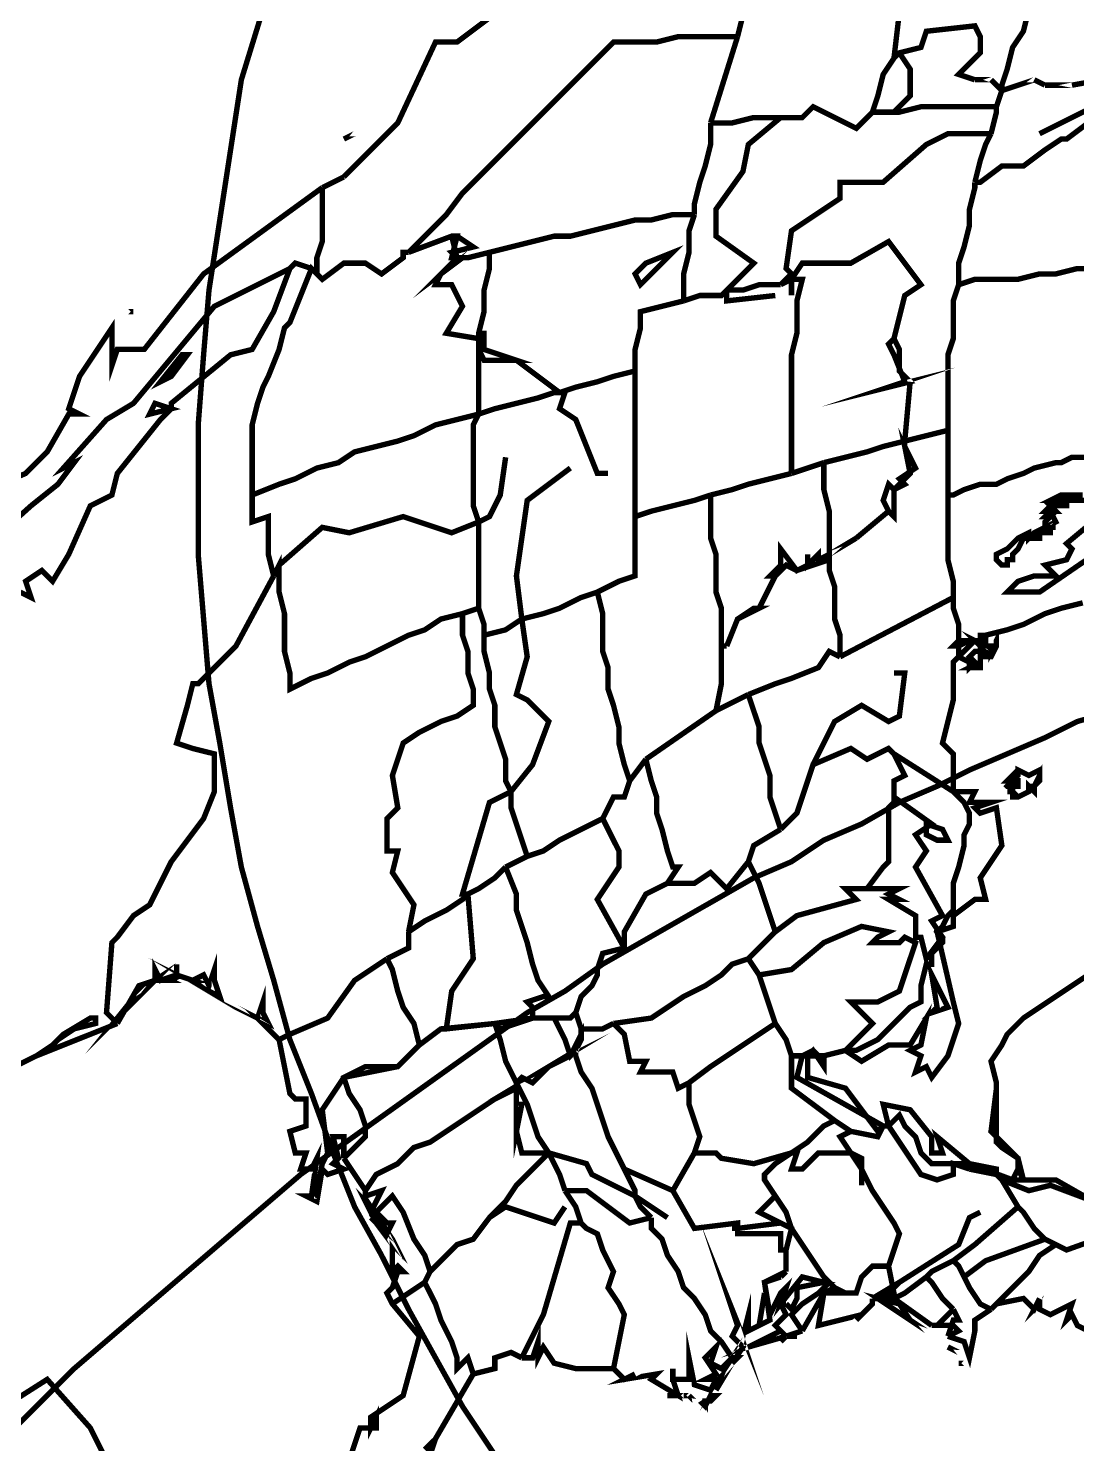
# Model space of a CAD drawing. Extents: x 475 to 2724, y -1 to 2248.
# Drawn here: x 1136.5 to 1330.9, y 1249.1 to 1511.5 of the extents above; entities that cross this region are included whole.
import ezdxf

# ---------------------------------------------------------------- set-up
doc = ezdxf.new("R2010")
doc.units = 0
doc.layers.get('0').update_dxf_attribs({"color": 8, "linetype": 'CONTINUOUS'})

msp = doc.modelspace()

# ---------------------------------------------------------------- linework, layer by layer
at = {"color": 94, "const_width": 1}
for points in [[(1195, 1484), (1205, 1494), (1212, 1509), (1216, 1509), (1228, 1518), (1232, 1518), (1238, 1523), (1241, 1523), (1237, 1520), (1242, 1522), (1240, 1517), (1242, 1518), (1241, 1523), (1243, 1526), (1244, 1525), (1252, 1531), (1259, 1532), (1265, 1535), (1267, 1533), (1276, 1534)], [(1207, 1505), (1207, 1505)], [(1207, 1503), (1207, 1503)], [(1200, 1493), (1200, 1493)], [(1197, 1492), (1195, 1491), (1197, 1492)], [(1164, 1483), (1164, 1483)], [(1191, 1482), (1195, 1484)], [(1129, 1426), (1136, 1429), (1140, 1433), (1144, 1440), (1146, 1440), (1144, 1441), (1146, 1447), (1152, 1456), (1152, 1449), (1153, 1452), (1158, 1452), (1169, 1466), (1191, 1482)], [(1135, 1407), (1137, 1406), (1136, 1409), (1139, 1411), (1141, 1409), (1144, 1414), (1148, 1423), (1152, 1425), (1153, 1429), (1161, 1439), (1163, 1441), (1163, 1442), (1174, 1451), (1178, 1452), (1182, 1459), (1185, 1467), (1171, 1460), (1156, 1442), (1151, 1439), (1143, 1430), (1145, 1431), (1142, 1427), (1137, 1423), (1127, 1414)], [(1155, 1459), (1156, 1459), (1155, 1459)], [(1166, 1451), (1163, 1447), (1161, 1446), (1165, 1451), (1166, 1451)], [(1163, 1441), (1159, 1440), (1160, 1442), (1163, 1441)], [(1310, 1366), (1310, 1366)], [(1305, 1361), (1303, 1362), (1303, 1364), (1306, 1363), (1307, 1361), (1305, 1361)], [(1294, 1350), (1294, 1350)], [(1305, 1342), (1305, 1342)], [(1185, 1325), (1183, 1324), (1179, 1328), (1181, 1327), (1180, 1329), (1180, 1331), (1179, 1328), (1175, 1330), (1170, 1333), (1172, 1332), (1171, 1335), (1171, 1337), (1170, 1334), (1169, 1336), (1167, 1335), (1164, 1336), (1164, 1338), (1164, 1336), (1161, 1335), (1160, 1337), (1160, 1335), (1157, 1334), (1153, 1327)], [(1307, 1330), (1304, 1329), (1305, 1330), (1304, 1336), (1307, 1330)], [(1304, 1339), (1304, 1339)], [(1160, 1335), (1157, 1332), (1153, 1328), (1157, 1333), (1160, 1335)], [(1165, 1335), (1163, 1335), (1160, 1335), (1163, 1335), (1165, 1335)], [(1170, 1334), (1167, 1335), (1167, 1335), (1170, 1334)], [(1167, 1335), (1167, 1335)], [(1179, 1328), (1179, 1328)], [(1153, 1327), (1138, 1321), (1130, 1317), (1127, 1313), (1119, 1302), (1111, 1283), (1112, 1279), (1111, 1271), (1115, 1267), (1118, 1261), (1120, 1261), (1121, 1258), (1120, 1255), (1124, 1253), (1124, 1255)], [(1195, 1302), (1195, 1306), (1193, 1306), (1194, 1302), (1193, 1301), (1195, 1300), (1192, 1299), (1191, 1300), (1190, 1294), (1188, 1295), (1189, 1295), (1190, 1302), (1189, 1300), (1187, 1300), (1188, 1303), (1186, 1303), (1185, 1307), (1188, 1308), (1188, 1313), (1186, 1313), (1185, 1314), (1183, 1324), (1185, 1325)], [(1186, 1311), (1186, 1311)], [(1199, 1296), (1195, 1302)], [(1196, 1246), (1198, 1252), (1201, 1252), (1201, 1254), (1200, 1252), (1200, 1254), (1206, 1258), (1209, 1269), (1204, 1275), (1203, 1277), (1204, 1278), (1205, 1281), (1206, 1281), (1205, 1282), (1204, 1281), (1204, 1286), (1205, 1285), (1204, 1287), (1202, 1290), (1203, 1288), (1204, 1290), (1201, 1290), (1200, 1291)], [(1200, 1291), (1202, 1291), (1199, 1294), (1200, 1292), (1202, 1296), (1199, 1295), (1199, 1296)], [(1323, 1297), (1323, 1297)], [(1204, 1286), (1201, 1290), (1204, 1286), (1204, 1286)], [(1277, 1281), (1273, 1279), (1274, 1272), (1272, 1271), (1273, 1277), (1272, 1271), (1270, 1270), (1270, 1273), (1269, 1269), (1267, 1274), (1268, 1271), (1267, 1269), (1269, 1267), (1267, 1264)], [(1276, 1280), (1277, 1281)], [(1297, 1276), (1295, 1276), (1298, 1279), (1293, 1276)], [(1277, 1275), (1278, 1274), (1279, 1276), (1279, 1278), (1284, 1279), (1280, 1280), (1276, 1275), (1277, 1278), (1276, 1277), (1274, 1273), (1273, 1279), (1276, 1280)], [(1286, 1278), (1284, 1277), (1280, 1270)], [(1288, 1277), (1286, 1278)], [(1293, 1276), (1293, 1275), (1290, 1272), (1291, 1273), (1283, 1271), (1284, 1277), (1288, 1277)], [(1303, 1270), (1294, 1276), (1298, 1275), (1300, 1272), (1303, 1270)], [(1294, 1276), (1294, 1276)], [(1304, 1271), (1297, 1276)], [(1337, 1272), (1335, 1269), (1331, 1271), (1330, 1273), (1329, 1272), (1330, 1275), (1326, 1273), (1324, 1274), (1324, 1275), (1323, 1274), (1324, 1276), (1323, 1274), (1321, 1276), (1316, 1275)], [(1205, 1273), (1205, 1273)], [(1276, 1270), (1275, 1271), (1277, 1273), (1276, 1275), (1277, 1275)], [(1297, 1273), (1297, 1273)], [(1315, 1274), (1312, 1272), (1312, 1270), (1311, 1265), (1310, 1268), (1307, 1269)], [(1316, 1275), (1315, 1274)], [(1245, 1263), (1240, 1263), (1238, 1263), (1234, 1264), (1232, 1267), (1231, 1265), (1231, 1268), (1230, 1265), (1228, 1265)], [(1277, 1269), (1270, 1267), (1276, 1270)], [(1280, 1270), (1277, 1269)], [(1288, 1272), (1288, 1272)], [(1299, 1272), (1299, 1272)], [(1307, 1269), (1309, 1270), (1308, 1271), (1304, 1271)], [(1330, 1272), (1330, 1272)], [(1267, 1265), (1265, 1262), (1266, 1264), (1265, 1263), (1263, 1264), (1264, 1267), (1262, 1265), (1264, 1262), (1262, 1261), (1264, 1261), (1263, 1259), (1260, 1260), (1259, 1265), (1259, 1261), (1256, 1261), (1256, 1263), (1256, 1261), (1257, 1258), (1252, 1261), (1253, 1262), (1247, 1261), (1249, 1262), (1247, 1261), (1245, 1263)], [(1277, 1269), (1276, 1268), (1277, 1269)], [(1277, 1269), (1279, 1269), (1277, 1269)], [(1228, 1265), (1226, 1266), (1223, 1265), (1223, 1263), (1219, 1262)], [(1267, 1264), (1268, 1265), (1267, 1265)], [(1267, 1265), (1267, 1265)], [(1267, 1265), (1267, 1264)], [(1267, 1264), (1267, 1265)], [(1267, 1265), (1267, 1265)], [(1309, 1266), (1307, 1267), (1309, 1266)], [(1219, 1262), (1212, 1250), (1211, 1247)], [(1267, 1264), (1264, 1259), (1267, 1264)], [(1310, 1264), (1309, 1264), (1310, 1264)], [(1124, 1255), (1125, 1255), (1124, 1256), (1129, 1254), (1140, 1261), (1148, 1252), (1151, 1246), (1153, 1245), (1151, 1240), (1143, 1238), (1140, 1238), (1141, 1235), (1138, 1235), (1139, 1234), (1133, 1231), (1132, 1230), (1133, 1233), (1135, 1235), (1132, 1234)], [(1258, 1258), (1256, 1258), (1256, 1258), (1255, 1258), (1255, 1258), (1257, 1258), (1257, 1258), (1258, 1258)], [(1259, 1258), (1259, 1258), (1258, 1258), (1259, 1258)], [(1260, 1257), (1260, 1257), (1259, 1258), (1260, 1257)], [(1261, 1257), (1261, 1257), (1262, 1256), (1263, 1258), (1264, 1258), (1264, 1258), (1263, 1257), (1262, 1257), (1262, 1256), (1261, 1257)], [(1211, 1247), (1211, 1249), (1210, 1248)]]:
    msp.add_lwpolyline(points, dxfattribs=at)
at = {"color": 14, "const_width": 1}
for points in [[(1276, 1534), (1275, 1529), (1273, 1525), (1272, 1522), (1270, 1518), (1269, 1514), (1268, 1510)], [(1293, 1496), (1294, 1499), (1295, 1503), (1297, 1506), (1299, 1523), (1302, 1525), (1305, 1527), (1306, 1527), (1308, 1532)], [(1207, 1470), (1211, 1474), (1214, 1477), (1217, 1481), (1221, 1485), (1225, 1489), (1228, 1492), (1232, 1496), (1235, 1499), (1238, 1502), (1243, 1507), (1245, 1509), (1249, 1509), (1253, 1509), (1257, 1510), (1260, 1510), (1264, 1510), (1268, 1510)], [(1268, 1510), (1263, 1494)], [(1263, 1494), (1267, 1494), (1271, 1495), (1275, 1495), (1276, 1495), (1277, 1495), (1280, 1495), (1282, 1497), (1290, 1493), (1293, 1496)], [(1293, 1496), (1297, 1496), (1298, 1496), (1302, 1497), (1306, 1497), (1309, 1497), (1313, 1497), (1316, 1497)], [(1263, 1494), (1263, 1490), (1262, 1486), (1261, 1483), (1260, 1479), (1260, 1477)], [(1276, 1464), (1278, 1466), (1277, 1467), (1278, 1474), (1287, 1480), (1287, 1483), (1295, 1483), (1303, 1490), (1307, 1492), (1311, 1492), (1315, 1492)], [(1222, 1470), (1226, 1471), (1230, 1472), (1234, 1473), (1237, 1473), (1241, 1474), (1245, 1475), (1249, 1476), (1252, 1476), (1256, 1477), (1260, 1477)], [(1260, 1477), (1259, 1474), (1259, 1470), (1258, 1466), (1258, 1463), (1258, 1461)], [(1207, 1470), (1215, 1473), (1216, 1473), (1215, 1469), (1216, 1469), (1218, 1469), (1222, 1470)], [(1190, 1466), (1191, 1465), (1195, 1468), (1199, 1468), (1202, 1466), (1206, 1469), (1206, 1470), (1207, 1470)], [(1222, 1470), (1222, 1467), (1221, 1463), (1221, 1459), (1220, 1455), (1220, 1455), (1220, 1454), (1220, 1453), (1220, 1453), (1220, 1453), (1220, 1451), (1220, 1447), (1220, 1444), (1220, 1440)], [(1276, 1464), (1278, 1465), (1280, 1465), (1279, 1461), (1279, 1458), (1279, 1455), (1278, 1451), (1278, 1448), (1278, 1444), (1278, 1441), (1278, 1438), (1278, 1434), (1278, 1431), (1278, 1429)], [(1258, 1461), (1261, 1462), (1265, 1462), (1266, 1463), (1269, 1463), (1272, 1464), (1276, 1464)], [(1249, 1448), (1249, 1452), (1250, 1456), (1250, 1459), (1254, 1460), (1258, 1461)], [(1220, 1440), (1223, 1441), (1227, 1442), (1231, 1443), (1234, 1444), (1235, 1444), (1238, 1445), (1242, 1446), (1245, 1447), (1249, 1448)], [(1249, 1448), (1249, 1444), (1249, 1441), (1249, 1437), (1249, 1433), (1249, 1430), (1249, 1426), (1249, 1422), (1249, 1421)], [(1178, 1425), (1183, 1427), (1186, 1428), (1190, 1430), (1194, 1431), (1197, 1433), (1201, 1434), (1205, 1435), (1208, 1436), (1212, 1438), (1216, 1439), (1220, 1440)], [(1220, 1440), (1219, 1438), (1219, 1434), (1219, 1430), (1219, 1426), (1219, 1423), (1220, 1420), (1220, 1419), (1220, 1415), (1220, 1412), (1220, 1408), (1220, 1404)], [(1284, 1431), (1288, 1432), (1292, 1433), (1295, 1434), (1299, 1435), (1299, 1435), (1303, 1436), (1307, 1437)], [(1278, 1429), (1278, 1429), (1281, 1430), (1284, 1431)], [(1284, 1431), (1284, 1429), (1284, 1426), (1285, 1422), (1285, 1419), (1285, 1416), (1285, 1414), (1285, 1414), (1285, 1411), (1286, 1408), (1286, 1405), (1286, 1402), (1287, 1399), (1287, 1395)], [(1263, 1425), (1267, 1426), (1270, 1427), (1274, 1428), (1278, 1429)], [(1249, 1421), (1252, 1422), (1256, 1423), (1260, 1424), (1263, 1425)], [(1263, 1425), (1263, 1421), (1263, 1417), (1264, 1414), (1264, 1410), (1264, 1407), (1265, 1404), (1265, 1400), (1265, 1397), (1265, 1390), (1264, 1385)], [(1242, 1407), (1246, 1409), (1249, 1410), (1249, 1413), (1249, 1417), (1249, 1421)], [(1182, 1410), (1183, 1412), (1183, 1407), (1184, 1403), (1184, 1400), (1184, 1396), (1185, 1392), (1185, 1389), (1189, 1391), (1192, 1392), (1196, 1394), (1199, 1395), (1203, 1397), (1207, 1399), (1210, 1400), (1213, 1402), (1217, 1403), (1217, 1403)], [(1242, 1407), (1239, 1406), (1235, 1404), (1232, 1403), (1228, 1402), (1228, 1402), (1225, 1400), (1221, 1399)], [(1242, 1407), (1243, 1403), (1243, 1400), (1243, 1396), (1244, 1393), (1244, 1389), (1245, 1386), (1246, 1382), (1246, 1379), (1247, 1375), (1248, 1372)], [(1217, 1403), (1220, 1404)], [(1220, 1404), (1221, 1401), (1221, 1399)], [(1287, 1395), (1308, 1406)], [(1217, 1403), (1217, 1399), (1218, 1396), (1218, 1392), (1219, 1389), (1219, 1386), (1216, 1384), (1213, 1383), (1209, 1381), (1206, 1379), (1204, 1373), (1205, 1367), (1203, 1365), (1203, 1359), (1205, 1359), (1204, 1355), (1208, 1349), (1207, 1344)], [(1221, 1399), (1221, 1396), (1222, 1392), (1222, 1389), (1223, 1386), (1223, 1382), (1224, 1379), (1225, 1376), (1225, 1372), (1226, 1370), (1226, 1367), (1227, 1364), (1228, 1361), (1229, 1358)], [(1270, 1388), (1275, 1390), (1278, 1391), (1283, 1393), (1285, 1396), (1287, 1395)], [(1264, 1385), (1270, 1388)], [(1270, 1388), (1271, 1385), (1272, 1382), (1272, 1379), (1273, 1376), (1274, 1373), (1274, 1369), (1275, 1366), (1276, 1363)], [(1251, 1376), (1264, 1385)], [(1276, 1363), (1279, 1366), (1282, 1375), (1289, 1378), (1292, 1376), (1296, 1378), (1297, 1377)], [(1251, 1376), (1248, 1372)], [(1251, 1376), (1252, 1372), (1253, 1369), (1253, 1366), (1254, 1363), (1255, 1359), (1256, 1356), (1257, 1356), (1255, 1353)], [(1229, 1358), (1232, 1359), (1235, 1361), (1239, 1363), (1243, 1365), (1243, 1365), (1243, 1365), (1245, 1369), (1247, 1369), (1248, 1372)], [(1297, 1369), (1297, 1368), (1296, 1367), (1296, 1364), (1296, 1361), (1296, 1357), (1295, 1356), (1292, 1352)], [(1270, 1357), (1271, 1360), (1276, 1363)], [(1225, 1356), (1229, 1358)], [(1255, 1353), (1260, 1353), (1263, 1355), (1266, 1352), (1270, 1357)], [(1275, 1344), (1274, 1347), (1273, 1350), (1272, 1353), (1270, 1357)], [(1207, 1344), (1210, 1346), (1214, 1348), (1217, 1350), (1218, 1351), (1220, 1352), (1223, 1354), (1225, 1356)], [(1225, 1356), (1227, 1351), (1227, 1348), (1228, 1345), (1229, 1342), (1230, 1338), (1231, 1335), (1233, 1332), (1232, 1332), (1229, 1331), (1230, 1330), (1230, 1328)], [(1238, 1329), (1239, 1332), (1241, 1334), (1242, 1336), (1242, 1337), (1243, 1340), (1247, 1341), (1247, 1341), (1247, 1344), (1251, 1351), (1255, 1353)], [(1207, 1344), (1207, 1341), (1203, 1339)], [(1185, 1325), (1192, 1328), (1197, 1335), (1203, 1339)], [(1203, 1339), (1204, 1337), (1205, 1333), (1206, 1330), (1208, 1327), (1209, 1323)], [(1270, 1339), (1267, 1338), (1265, 1336), (1262, 1334), (1258, 1332), (1255, 1330), (1252, 1328), (1245, 1327)], [(1272, 1336), (1273, 1333), (1274, 1330), (1275, 1327), (1275, 1327)], [(1230, 1328), (1223, 1327)], [(1234, 1328), (1230, 1328)], [(1238, 1329), (1237, 1328), (1236, 1328), (1236, 1328), (1235, 1328), (1234, 1328)], [(1234, 1328), (1236, 1324), (1237, 1321), (1238, 1322), (1238, 1321), (1239, 1318), (1241, 1315), (1242, 1312), (1243, 1309), (1244, 1306), (1245, 1304), (1247, 1300)], [(1245, 1327), (1243, 1326), (1239, 1326), (1239, 1326), (1238, 1329)], [(1223, 1327), (1213, 1326), (1209, 1323)], [(1223, 1327), (1224, 1324), (1225, 1320), (1227, 1316)], [(1259, 1316), (1257, 1315), (1256, 1318), (1250, 1318), (1251, 1320), (1248, 1320), (1247, 1325), (1245, 1327)], [(1275, 1327), (1272, 1325), (1269, 1323), (1266, 1321), (1263, 1319), (1259, 1316)], [(1278, 1321), (1277, 1324), (1275, 1327)], [(1209, 1323), (1205, 1319), (1199, 1319), (1195, 1317), (1196, 1314), (1198, 1311), (1199, 1308), (1199, 1306), (1199, 1306), (1195, 1302)], [(1227, 1316), (1227, 1315), (1227, 1315), (1223, 1313), (1220, 1311), (1217, 1309), (1214, 1307), (1211, 1305), (1208, 1304), (1205, 1301), (1201, 1299), (1199, 1296)], [(1233, 1303), (1233, 1303), (1231, 1306), (1230, 1309), (1229, 1312), (1227, 1316), (1227, 1316)], [(1260, 1303), (1261, 1306), (1259, 1312), (1259, 1316)], [(1278, 1303), (1281, 1305), (1284, 1308), (1286, 1309)], [(1289, 1307), (1287, 1306), (1289, 1303), (1291, 1300), (1293, 1296), (1295, 1293), (1297, 1290), (1298, 1288), (1296, 1282)], [(1211, 1281), (1216, 1286), (1219, 1287), (1222, 1291), (1222, 1291), (1225, 1294), (1227, 1297), (1230, 1300), (1233, 1303)], [(1233, 1303), (1235, 1299), (1236, 1296)], [(1256, 1296), (1260, 1303)], [(1278, 1303), (1271, 1301), (1265, 1302), (1264, 1303), (1260, 1303)], [(1275, 1295), (1273, 1298), (1273, 1299), (1275, 1301), (1278, 1303)], [(1256, 1296), (1247, 1300)], [(1247, 1300), (1249, 1296), (1249, 1295), (1250, 1293), (1252, 1291)], [(1200, 1291), (1204, 1295), (1206, 1292), (1208, 1287), (1210, 1284), (1211, 1281)], [(1252, 1291), (1248, 1290), (1240, 1296), (1236, 1296)], [(1236, 1296), (1238, 1293), (1239, 1290)], [(1277, 1285), (1276, 1285), (1276, 1288), (1268, 1288), (1268, 1289), (1268, 1290), (1260, 1289), (1256, 1296)], [(1275, 1295), (1272, 1292), (1276, 1290), (1278, 1289), (1277, 1285)], [(1275, 1295), (1277, 1292), (1278, 1289), (1280, 1286), (1282, 1283), (1284, 1280), (1285, 1279)], [(1252, 1291), (1252, 1289), (1254, 1287), (1255, 1284), (1257, 1281), (1258, 1278), (1260, 1276), (1262, 1273), (1263, 1270), (1265, 1268), (1267, 1265), (1267, 1265), (1267, 1265), (1267, 1265), (1267, 1264), (1267, 1264), (1267, 1264)], [(1320, 1293), (1312, 1286), (1308, 1283), (1308, 1283)], [(1239, 1290), (1237, 1290), (1232, 1273), (1228, 1265)], [(1239, 1290), (1240, 1289), (1242, 1288), (1243, 1285), (1245, 1281), (1244, 1278), (1244, 1278), (1246, 1275), (1247, 1273), (1246, 1268), (1245, 1263)], [(1325, 1287), (1314, 1283), (1310, 1280)], [(1327, 1286), (1324, 1284), (1322, 1281), (1320, 1279), (1317, 1276), (1316, 1275)], [(1277, 1285), (1277, 1281)], [(1308, 1283), (1304, 1281), (1303, 1280)], [(1310, 1280), (1309, 1282), (1308, 1283)], [(1219, 1262), (1218, 1265), (1216, 1263), (1216, 1265), (1215, 1268), (1213, 1272), (1212, 1275), (1210, 1279), (1211, 1281)], [(1276, 1280), (1277, 1281)], [(1277, 1281), (1277, 1281)], [(1296, 1282), (1293, 1282), (1291, 1280), (1290, 1277), (1288, 1277)], [(1296, 1282), (1297, 1277), (1295, 1276), (1293, 1276)], [(1280, 1270), (1278, 1273), (1280, 1275), (1283, 1277), (1285, 1279)], [(1285, 1279), (1286, 1278)], [(1303, 1280), (1299, 1277), (1297, 1276)], [(1303, 1280), (1304, 1279), (1306, 1276), (1308, 1274), (1308, 1274)], [(1315, 1274), (1313, 1275), (1311, 1278), (1310, 1280)], [(1308, 1274), (1305, 1271), (1304, 1271)], [(1308, 1274), (1309, 1272), (1308, 1272), (1307, 1269)], [(1277, 1269), (1276, 1270)], [(1277, 1269), (1277, 1269)]]:
    msp.add_lwpolyline(points, dxfattribs=at)
at = {"color": 5, "const_width": 1}
for points in [[(1297, 1506), (1299, 1523), (1302, 1525), (1305, 1527), (1306, 1527)], [(1312, 1502), (1309, 1503), (1313, 1507), (1313, 1510), (1312, 1512), (1303, 1511), (1302, 1508), (1298, 1507), (1297, 1506)], [(1297, 1496), (1300, 1499), (1300, 1504), (1298, 1507)], [(1315, 1502), (1312, 1502), (1315, 1502)], [(1317, 1500), (1315, 1502)], [(1320, 1501), (1317, 1500)], [(1323, 1502), (1320, 1501), (1323, 1502)], [(1325, 1501), (1325, 1501), (1323, 1502)], [(1324, 1492), (1334, 1497), (1341, 1503), (1330, 1501)], [(1330, 1501), (1325, 1501), (1330, 1501)], [(1277, 1495), (1280, 1495), (1282, 1497), (1290, 1493), (1293, 1496)], [(1293, 1496), (1297, 1496)], [(1266, 1463), (1271, 1468), (1264, 1473), (1264, 1478), (1269, 1485), (1270, 1490), (1276, 1495)], [(1276, 1495), (1276, 1495), (1277, 1495)], [(1215, 1473), (1207, 1470)], [(1216, 1469), (1217, 1469), (1213, 1466), (1216, 1469), (1215, 1473)], [(1215, 1473), (1216, 1473), (1219, 1471), (1215, 1470), (1216, 1469)], [(1278, 1465), (1280, 1468), (1289, 1468), (1296, 1472), (1302, 1464), (1299, 1462), (1297, 1454)], [(1207, 1470), (1206, 1470)], [(1206, 1470), (1206, 1469)], [(1256, 1470), (1250, 1464), (1249, 1466), (1251, 1468), (1256, 1470)], [(1189, 1467), (1186, 1468), (1185, 1467)], [(1190, 1466), (1189, 1467)], [(1206, 1469), (1202, 1466), (1199, 1468), (1195, 1468), (1191, 1465), (1190, 1466)], [(1220, 1454), (1214, 1455), (1217, 1460), (1215, 1464), (1212, 1464), (1213, 1466)], [(1278, 1462), (1278, 1465)], [(1275, 1462), (1266, 1461), (1266, 1463)], [(1220, 1454), (1220, 1455)], [(1220, 1455), (1221, 1455), (1221, 1452), (1227, 1450), (1227, 1450), (1221, 1450), (1220, 1452), (1220, 1453)], [(1220, 1453), (1220, 1454)], [(1297, 1454), (1298, 1452), (1298, 1448), (1300, 1446), (1300, 1446), (1296, 1445), (1299, 1446), (1297, 1451), (1296, 1453), (1297, 1454), (1297, 1454)], [(1220, 1453), (1220, 1453)], [(1220, 1453), (1220, 1453)], [(1235, 1444), (1227, 1450)], [(1300, 1446), (1299, 1435)], [(1244, 1429), (1242, 1429), (1238, 1439), (1235, 1441), (1236, 1444), (1235, 1444)], [(1301, 1430), (1298, 1428), (1299, 1427), (1297, 1426), (1297, 1421), (1296, 1422), (1295, 1424), (1296, 1427), (1297, 1426), (1300, 1429), (1299, 1434), (1301, 1430)], [(1299, 1435), (1299, 1434)], [(1225, 1432), (1224, 1425), (1222, 1421), (1220, 1420)], [(1237, 1430), (1229, 1424), (1227, 1410), (1228, 1402)], [(1333, 1424), (1331, 1424), (1330, 1424), (1329, 1424), (1329, 1423), (1327, 1423), (1326, 1423), (1327, 1422), (1326, 1422), (1326, 1422), (1326, 1422), (1325, 1422), (1326, 1423), (1328, 1424), (1329, 1424), (1329, 1424), (1326, 1424), (1326, 1424), (1326, 1424), (1328, 1425), (1330, 1425), (1332, 1425)], [(1327, 1420), (1325, 1419), (1325, 1419), (1324, 1418), (1326, 1419), (1327, 1419), (1326, 1419), (1326, 1418), (1324, 1418), (1324, 1417), (1324, 1417), (1322, 1417), (1321, 1417), (1320, 1415), (1319, 1414), (1319, 1413), (1318, 1413), (1318, 1412), (1317, 1412), (1316, 1413), (1316, 1414), (1316, 1414), (1316, 1414), (1318, 1415), (1320, 1417), (1322, 1418), (1322, 1417), (1323, 1418), (1323, 1418), (1323, 1418), (1323, 1418), (1325, 1419), (1325, 1420), (1325, 1420), (1326, 1421), (1325, 1421), (1326, 1422), (1327, 1420)], [(1336, 1420), (1335, 1421), (1329, 1416), (1330, 1415), (1329, 1413), (1325, 1412), (1327, 1410), (1323, 1410), (1320, 1409), (1318, 1407), (1321, 1407), (1324, 1407), (1340, 1418), (1344, 1419), (1343, 1421), (1345, 1420), (1343, 1421), (1341, 1419), (1341, 1423), (1337, 1423), (1336, 1420)], [(1220, 1420), (1215, 1418), (1206, 1421), (1196, 1418), (1191, 1419), (1183, 1412)], [(1296, 1422), (1290, 1417)], [(1285, 1414), (1290, 1417), (1290, 1417), (1285, 1414)], [(1285, 1414), (1285, 1413), (1279, 1411), (1277, 1412), (1275, 1410), (1274, 1410), (1276, 1412), (1276, 1415), (1279, 1411), (1281, 1412), (1281, 1414), (1281, 1412), (1283, 1414), (1283, 1413), (1285, 1414)], [(1183, 1412), (1182, 1410)], [(1182, 1410), (1175, 1397), (1168, 1390)], [(1275, 1410), (1272, 1404)], [(1271, 1404), (1268, 1402), (1266, 1397), (1268, 1402), (1272, 1404), (1271, 1404)], [(1228, 1402), (1229, 1395), (1227, 1388), (1229, 1387), (1233, 1383), (1230, 1375), (1226, 1370)], [(1314, 1399), (1314, 1398), (1313, 1398), (1314, 1398), (1314, 1397), (1315, 1397), (1315, 1396), (1316, 1398), (1316, 1397), (1316, 1397), (1315, 1395), (1314, 1395), (1314, 1395), (1313, 1395), (1313, 1394), (1313, 1394), (1313, 1394), (1313, 1393), (1313, 1393), (1312, 1393), (1312, 1393), (1311, 1393), (1313, 1394), (1313, 1394), (1313, 1396), (1312, 1396), (1312, 1396), (1311, 1395), (1312, 1394), (1312, 1394), (1311, 1393), (1311, 1393), (1311, 1394), (1309, 1395), (1309, 1395), (1309, 1395)], [(1313, 1398), (1313, 1398), (1313, 1399)], [(1313, 1399), (1314, 1399)], [(1265, 1397), (1265, 1390), (1264, 1385)], [(1266, 1397), (1265, 1397)], [(1309, 1395), (1309, 1397), (1309, 1397), (1308, 1397), (1308, 1397), (1309, 1398), (1309, 1398)], [(1309, 1398), (1310, 1398), (1311, 1398)], [(1311, 1398), (1311, 1397), (1311, 1397), (1312, 1398)], [(1312, 1398), (1313, 1397), (1313, 1396), (1314, 1396), (1314, 1396), (1314, 1397), (1312, 1398), (1312, 1398)], [(1312, 1398), (1313, 1398)], [(1297, 1392), (1299, 1392), (1298, 1384), (1296, 1383), (1291, 1386), (1286, 1383), (1282, 1375)], [(1167, 1390), (1166, 1386), (1164, 1379), (1167, 1378), (1171, 1377), (1171, 1370), (1169, 1365), (1163, 1357), (1159, 1349), (1156, 1347)], [(1168, 1390), (1167, 1390)], [(1264, 1385), (1251, 1376)], [(1251, 1376), (1248, 1372)], [(1282, 1375), (1279, 1366), (1276, 1363)], [(1297, 1369), (1297, 1372), (1299, 1373), (1297, 1377)], [(1297, 1377), (1308, 1370)], [(1324, 1372), (1324, 1372), (1323, 1371), (1322, 1371), (1323, 1371), (1323, 1370), (1322, 1371), (1322, 1370), (1320, 1369), (1319, 1369), (1319, 1369), (1319, 1370), (1318, 1370), (1319, 1370), (1318, 1371), (1319, 1372), (1319, 1371), (1320, 1371), (1320, 1372), (1319, 1372), (1319, 1372), (1319, 1372), (1318, 1372), (1319, 1373), (1319, 1372), (1320, 1373), (1320, 1373), (1320, 1374), (1322, 1373), (1324, 1374), (1324, 1373), (1323, 1371), (1324, 1373), (1324, 1372)], [(1226, 1370), (1224, 1369), (1222, 1368), (1217, 1351), (1218, 1351)], [(1248, 1372), (1247, 1369), (1245, 1369), (1243, 1365), (1243, 1365), (1243, 1365)], [(1308, 1370), (1312, 1370), (1311, 1368), (1315, 1368), (1312, 1367), (1313, 1366), (1316, 1367), (1317, 1360), (1313, 1354), (1314, 1350), (1312, 1350), (1308, 1347), (1308, 1345), (1305, 1344), (1308, 1331), (1309, 1327), (1307, 1321), (1304, 1317), (1303, 1319), (1301, 1318), (1302, 1321), (1300, 1322), (1302, 1323), (1303, 1328), (1300, 1323), (1296, 1323), (1291, 1320), (1288, 1322)], [(1292, 1352), (1298, 1352), (1296, 1351), (1298, 1350), (1296, 1350), (1301, 1347), (1301, 1343), (1302, 1343), (1303, 1339), (1306, 1343), (1304, 1346), (1306, 1347), (1301, 1356), (1303, 1359), (1301, 1362), (1304, 1364), (1297, 1369)], [(1243, 1365), (1246, 1359), (1246, 1356), (1242, 1350), (1247, 1341)], [(1276, 1363), (1271, 1360), (1270, 1357)], [(1270, 1357), (1266, 1352), (1263, 1355), (1260, 1353), (1255, 1353)], [(1255, 1353), (1251, 1351), (1247, 1344), (1247, 1341), (1247, 1341), (1243, 1340), (1242, 1337)], [(1275, 1344), (1279, 1347), (1290, 1350), (1288, 1352), (1292, 1352)], [(1218, 1351), (1219, 1339), (1215, 1333), (1214, 1326)], [(1156, 1347), (1153, 1343)], [(1153, 1343), (1156, 1347)], [(1270, 1339), (1275, 1344)], [(1288, 1322), (1293, 1327), (1289, 1331), (1294, 1331), (1298, 1333), (1301, 1342), (1299, 1343), (1298, 1342), (1293, 1342), (1294, 1343), (1296, 1344), (1291, 1345), (1284, 1342), (1278, 1337), (1272, 1336)], [(1153, 1343), (1152, 1342), (1151, 1329), (1153, 1327)], [(1272, 1336), (1270, 1339)], [(1242, 1336), (1241, 1334), (1239, 1332), (1238, 1329)], [(1242, 1337), (1242, 1336)], [(1149, 1328), (1149, 1327), (1145, 1326), (1142, 1324), (1141, 1323), (1138, 1321), (1141, 1323), (1143, 1325), (1148, 1328), (1149, 1328)], [(1230, 1328), (1224, 1326), (1223, 1327)], [(1234, 1328), (1230, 1328)], [(1235, 1328), (1234, 1328)], [(1236, 1328), (1235, 1328)], [(1237, 1328), (1236, 1328)], [(1236, 1328), (1236, 1328)], [(1238, 1329), (1237, 1328)], [(1245, 1327), (1243, 1326), (1239, 1326), (1239, 1326), (1238, 1329)], [(1223, 1327), (1214, 1326), (1213, 1326), (1209, 1323)], [(1237, 1321), (1239, 1325), (1239, 1324), (1238, 1322)], [(1239, 1325), (1239, 1326)], [(1259, 1316), (1257, 1315), (1256, 1318), (1250, 1318), (1251, 1320), (1248, 1320), (1247, 1325), (1245, 1327)], [(1209, 1323), (1205, 1319), (1195, 1317)], [(1238, 1322), (1233, 1319), (1237, 1321)], [(1286, 1309), (1278, 1315), (1278, 1317), (1278, 1321)], [(1278, 1321), (1284, 1321)], [(1284, 1321), (1284, 1319), (1282, 1322), (1281, 1321), (1281, 1317), (1288, 1315), (1294, 1307), (1295, 1308)], [(1288, 1322), (1284, 1321)], [(1227, 1316), (1228, 1317), (1230, 1316), (1233, 1319)], [(1195, 1317), (1195, 1317), (1191, 1311), (1192, 1303), (1191, 1301), (1190, 1296), (1189, 1295), (1188, 1295)], [(1227, 1315), (1227, 1316)], [(1227, 1316), (1227, 1316)], [(1227, 1312), (1227, 1315)], [(1260, 1303), (1261, 1306), (1259, 1312), (1259, 1316)], [(1320, 1300), (1320, 1302), (1315, 1307), (1316, 1315)], [(1316, 1315), (1316, 1305), (1320, 1302), (1321, 1298), (1327, 1298), (1334, 1294)], [(1228, 1312), (1227, 1307), (1227, 1312), (1228, 1312)], [(1296, 1308), (1295, 1312), (1300, 1311), (1304, 1306), (1304, 1303), (1306, 1303), (1305, 1306), (1311, 1301)], [(1233, 1303), (1228, 1303), (1227, 1307)], [(1289, 1307), (1286, 1309)], [(1295, 1308), (1295, 1308), (1294, 1306), (1289, 1307)], [(1296, 1308), (1295, 1308)], [(1311, 1300), (1308, 1301), (1308, 1299), (1305, 1298), (1302, 1299), (1296, 1308)], [(1249, 1295), (1241, 1299), (1240, 1301), (1233, 1303), (1233, 1303)], [(1278, 1303), (1271, 1301), (1265, 1302), (1264, 1303), (1260, 1303)], [(1289, 1303), (1288, 1303), (1283, 1303), (1280, 1300), (1278, 1300), (1279, 1303), (1278, 1303)], [(1291, 1300), (1291, 1302), (1289, 1303)], [(1291, 1297), (1291, 1300)], [(1311, 1301), (1319, 1298)], [(1317, 1298), (1316, 1299), (1311, 1300)], [(1319, 1298), (1321, 1298), (1320, 1300)], [(1334, 1294), (1334, 1294), (1326, 1297), (1322, 1296), (1317, 1298)], [(1255, 1291), (1249, 1295)], [(1222, 1291), (1222, 1291), (1219, 1287), (1216, 1286), (1211, 1281)], [(1236, 1293), (1234, 1290), (1225, 1293), (1222, 1291)], [(1313, 1292), (1311, 1291), (1309, 1286), (1298, 1279)], [(1267, 1289), (1268, 1289)], [(1268, 1289), (1276, 1290)], [(1276, 1290), (1278, 1289), (1277, 1285)], [(1277, 1285), (1277, 1281)], [(1211, 1281), (1210, 1279)], [(1277, 1281), (1277, 1281)], [(1210, 1279), (1210, 1279), (1204, 1275)], [(1212, 1250), (1212, 1250)]]:
    msp.add_lwpolyline(points, dxfattribs=at)
at = {"color": 1, "const_width": 1}
for points in [[(1326, 1524), (1325, 1522), (1323, 1518), (1322, 1515), (1321, 1511), (1319, 1508), (1318, 1504), (1317, 1501), (1317, 1500), (1316, 1497)], [(1316, 1497), (1316, 1496), (1315, 1492)], [(1315, 1492), (1314, 1490), (1313, 1487), (1312, 1483)], [(1312, 1483), (1312, 1482), (1311, 1478), (1311, 1475), (1310, 1471), (1309, 1468), (1309, 1464)], [(1191, 1482), (1191, 1478), (1191, 1473), (1191, 1472), (1190, 1469), (1190, 1466)], [(1190, 1466), (1189, 1467), (1187, 1462), (1185, 1457), (1184, 1456), (1183, 1452), (1181, 1447), (1180, 1445), (1179, 1442), (1178, 1438), (1178, 1435), (1178, 1432), (1178, 1428), (1178, 1425)], [(1309, 1464), (1308, 1461), (1308, 1458), (1308, 1454), (1307, 1451), (1307, 1447), (1307, 1444), (1307, 1440), (1307, 1437)], [(1307, 1437), (1307, 1435), (1307, 1431), (1307, 1428), (1307, 1425)], [(1178, 1425), (1178, 1420), (1181, 1421), (1181, 1417), (1181, 1414), (1182, 1410)], [(1307, 1425), (1307, 1423), (1307, 1420), (1307, 1416), (1307, 1413), (1308, 1409), (1308, 1406)], [(1182, 1410), (1175, 1397), (1168, 1390), (1167, 1390), (1166, 1386), (1164, 1379), (1167, 1378), (1171, 1377), (1171, 1370), (1169, 1365), (1163, 1357), (1159, 1349), (1156, 1347), (1153, 1343), (1152, 1342), (1151, 1329), (1153, 1327)], [(1308, 1406), (1308, 1404), (1309, 1401), (1309, 1398), (1309, 1397), (1311, 1398), (1312, 1398)], [(1312, 1398), (1312, 1398), (1309, 1395), (1309, 1395), (1308, 1394), (1308, 1387), (1306, 1379), (1308, 1377), (1308, 1370)], [(1308, 1370), (1310, 1368), (1311, 1366), (1311, 1364), (1310, 1362), (1310, 1360), (1309, 1356), (1308, 1353), (1308, 1352), (1308, 1348), (1307, 1347), (1306, 1345), (1305, 1344), (1305, 1344), (1306, 1343), (1306, 1343), (1306, 1343), (1306, 1342), (1304, 1340), (1304, 1338), (1303, 1338), (1302, 1334), (1302, 1331), (1300, 1330), (1299, 1329), (1297, 1327), (1294, 1324), (1292, 1323), (1290, 1322), (1288, 1322)], [(1284, 1321), (1283, 1321), (1283, 1321), (1282, 1322), (1282, 1322), (1280, 1321), (1279, 1317), (1295, 1308)], [(1288, 1322), (1284, 1321)], [(1296, 1308), (1298, 1310), (1299, 1308), (1301, 1306), (1302, 1303), (1304, 1301), (1307, 1301), (1311, 1301)], [(1295, 1308), (1296, 1308)], [(1311, 1301), (1316, 1300), (1316, 1299), (1317, 1298)], [(1317, 1298), (1320, 1293)], [(1320, 1293), (1321, 1292), (1323, 1289), (1325, 1287)], [(1327, 1286), (1329, 1285), (1343, 1290), (1343, 1288)], [(1325, 1287), (1327, 1286)]]:
    msp.add_lwpolyline(points, dxfattribs=at)
at = {"color": 7, "const_width": 1}
for points in [[(1180, 1515), (1176, 1502), (1174, 1489), (1172, 1476), (1170, 1463), (1169, 1451), (1168, 1438), (1168, 1426), (1168, 1414), (1169, 1402), (1170, 1390), (1172, 1379), (1174, 1367), (1176, 1356), (1179, 1345), (1182, 1335), (1185, 1324), (1189, 1314), (1193, 1303), (1197, 1293), (1202, 1284), (1207, 1274), (1212, 1265), (1217, 1256), (1223, 1247)], [(1131, 1249), (1138, 1256), (1145, 1263), (1152, 1269), (1159, 1275), (1166, 1281), (1173, 1287), (1180, 1293), (1187, 1299), (1194, 1304), (1201, 1309), (1208, 1314), (1215, 1319), (1222, 1324), (1229, 1329), (1236, 1333), (1243, 1338), (1250, 1342), (1257, 1346), (1264, 1350), (1271, 1354), (1278, 1357), (1284, 1361), (1291, 1364), (1298, 1368), (1305, 1371), (1311, 1374), (1318, 1377), (1325, 1380), (1331, 1383), (1338, 1385)]]:
    msp.add_lwpolyline(points, dxfattribs=at)
at = {"color": 6, "const_width": 1}
for points in [[(1333, 1494), (1329, 1491), (1328, 1491), (1325, 1489), (1321, 1486), (1319, 1486), (1317, 1486), (1313, 1483), (1312, 1483)], [(1309, 1464), (1312, 1465), (1316, 1465), (1320, 1465), (1324, 1466), (1327, 1466), (1331, 1467), (1335, 1467)], [(1307, 1425), (1308, 1425), (1310, 1426), (1313, 1427), (1316, 1427), (1318, 1428), (1321, 1429), (1323, 1430), (1327, 1431), (1328, 1431), (1330, 1432), (1333, 1432)], [(1312, 1398), (1312, 1398), (1313, 1398), (1313, 1399), (1314, 1399), (1314, 1399), (1318, 1400), (1321, 1401), (1325, 1403), (1328, 1404), (1332, 1405)], [(1333, 1336), (1330, 1334), (1327, 1332), (1324, 1330), (1321, 1328), (1318, 1325), (1317, 1323), (1315, 1320), (1316, 1316), (1316, 1315), (1316, 1311), (1315, 1307), (1316, 1306), (1316, 1305), (1317, 1304), (1320, 1302), (1320, 1302), (1320, 1300), (1319, 1298), (1318, 1298), (1318, 1298), (1317, 1298)]]:
    msp.add_lwpolyline(points, dxfattribs=at)

doc.saveas('drawing.dxf')
